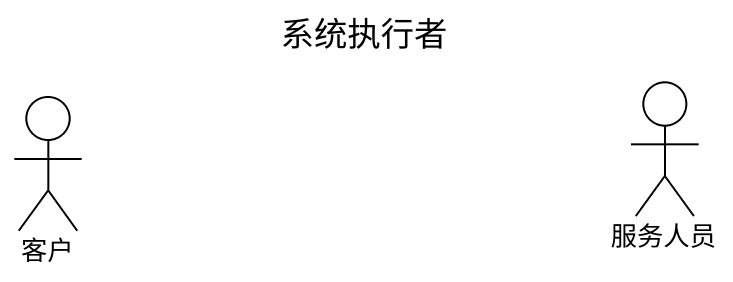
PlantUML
@startuml
title 系统执行者
actor 客户
actor 服务人员
@enduml
